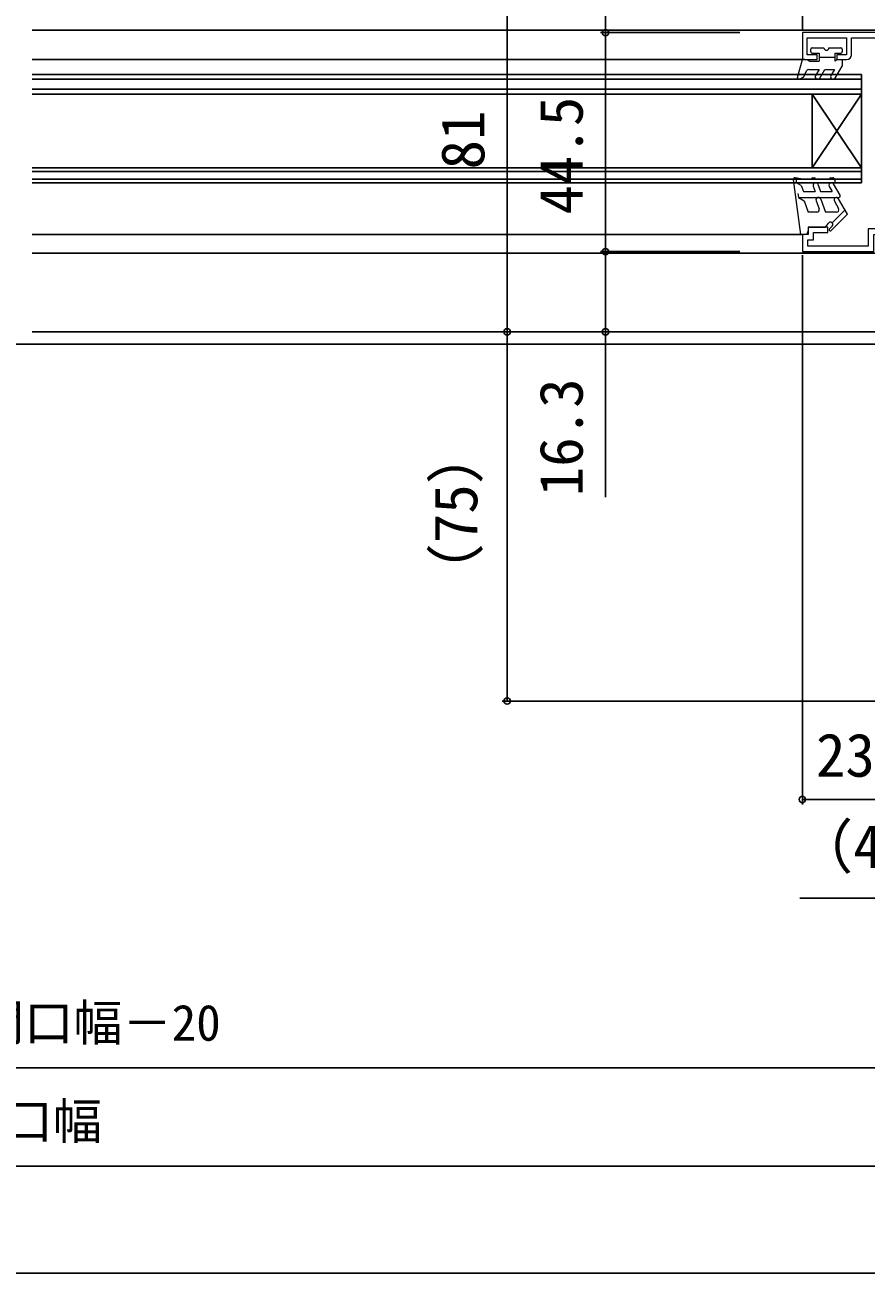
# Model space of a CAD drawing. Units: millimetres, scale not verified. Extents: x -525 to 525, y -783 to 779.
# Drawn here: x 21.5 to 192.5, y -782.7 to -529.2 of the extents above; entities that cross this region are included whole.
import ezdxf
from ezdxf.enums import TextEntityAlignment as Align

# ---------------------------------------------------------------- set-up
doc = ezdxf.new("R2010")
doc.units = ezdxf.units.MM
doc.header["$LTSCALE"] = 4
doc.layers.add('0-2_YKK_11', color=211, linetype='Continuous', lineweight=18)
doc.layers.add('0-5_YKK_13', color=4, linetype='Continuous', lineweight=18)
for name, color, linetype in [('0-4_YKK_12', 2, 'Continuous'), ('0-6_YKK_D', 6, 'Continuous'), ('0-7_YKK_ZWAK', 7, 'Continuous')]:
    doc.layers.add(name, color=color, linetype=linetype)
doc.styles.add('ＭＳ ゴシック', font='')
doc.styles.get('ＭＳ ゴシック').set_extended_font_data('MS Gothic')

msp = doc.modelspace()

# ---------------------------------------------------------------- linework, layer by layer
at = {"layer": '0-2_YKK_11'}
for points in [[(202.353, -530.717), (179.553, -530.717), (179.553, -536.217), (182.553, -536.217), (182.553, -535.217), (180.553, -535.217), (180.553, -531.817), (188.553, -531.817), (188.553, -535.217), (186.553, -535.217), (186.553, -536.217), (188.553, -536.217)], [(189.553, -535.217), (189.553, -531.817), (201.253, -531.817), (201.253, -535.092), (201.453, -535.438), (201.453, -552.917), (195.153, -552.917)], [(200.353, -569.017), (200.053, -569.017), (200.053, -569.717), (198.452, -569.717), (195.094, -570.617), (192.953, -570.617), (192.953, -574.117), (180.653, -574.118), (180.653, -572.816), (181.853, -572.816), (181.853, -571.316), (184.753, -571.316), (184.753, -570.216), (180.753, -570.217), (180.753, -571.716), (179.553, -571.716), (179.553, -575.216)], [(179.553, -575.216), (194.053, -575.215), (194.053, -571.717), (195.239, -571.717), (198.597, -570.817), (200.353, -570.817)]]:
    msp.add_lwpolyline(points, dxfattribs=at)
msp.add_arc((188.553, -535.217), 1, 270.00001, 359.99999, dxfattribs=at)
at = {"layer": '0-4_YKK_12'}
for p, q in [((23.043, -530.217), (202.053, -530.217)), ((23.043, -536.217), (180.053, -536.217)), ((191.552, -539.217), (23.043, -539.217)), ((191.552, -539.217), (191.553, -543.215)), ((191.552, -540.217), (23.043, -540.217)), ((191.552, -542.217), (23.043, -542.217)), ((191.552, -543.217), (23.043, -543.217)), ((181.553, -543.215), (181.552, -558.215)), ((191.553, -543.215), (181.552, -558.215)), ((191.552, -558.215), (181.553, -543.215)), ((191.553, -543.215), (191.552, -558.215)), ((191.552, -558.215), (23.043, -558.215)), ((191.552, -558.915), (23.043, -558.915)), ((191.552, -561.215), (191.552, -558.215)), ((191.552, -560.515), (23.043, -560.515)), ((191.552, -561.215), (23.043, -561.215)), ((23.043, -571.716), (179.753, -571.716)), ((23.043, -575.517), (202.053, -575.517)), ((23.043, -591.517), (202.053, -591.517)), ((405.259, -594.016), (-392.72, -594.016))]:
    msp.add_line(p, q, dxfattribs=at)
at = {"layer": '0-5_YKK_13'}
for p, q in [((181.252, -534.617), (181.252, -534.117)), ((181.552, -533.817), (183.952, -533.817)), ((181.552, -534.917), (182.952, -534.917)), ((182.952, -534.917), (182.952, -536.517)), ((184.952, -533.817), (187.352, -533.817)), ((186.152, -534.917), (186.152, -536.517)), ((186.152, -534.917), (187.352, -534.917)), ((187.652, -534.117), (187.652, -534.617)), ((178.563, -539.838), (179.552, -536.217)), ((179.552, -536.217), (180.552, -536.217)), ((180.552, -536.217), (181.072, -536.517)), ((181.072, -536.517), (182.952, -536.517)), ((182.952, -535.717), (186.152, -535.717)), ((186.672, -536.217), (186.152, -536.517)), ((186.672, -536.217), (187.652, -536.217)), ((187.652, -536.217), (187.652, -537.517)), ((179.003, -540.176), (179.853, -539.686)), ((179.853, -539.686), (180.417, -538.502)), ((180.868, -538.217), (182.952, -538.217)), ((182.952, -538.217), (182.231, -539.467)), ((183.097, -539.967), (184.107, -538.217)), ((184.107, -538.217), (186.094, -538.217)), ((186.094, -538.217), (185.372, -539.467)), ((186.238, -539.967), (187.652, -537.517)), ((179.252, -560.416), (178.098, -560.22)), ((181.648, -560.216), (182.048, -560.216)), ((185.252, -560.216), (185.779, -560.216)), ((179.252, -571.716), (177.751, -560.556)), ((178.246, -560.489), (178.344, -561.216)), ((179.3, -561.768), (178.344, -561.216)), ((178.344, -561.216), (185.952, -561.216)), ((179.252, -560.416), (181.448, -560.416)), ((179.3, -561.768), (179.755, -563.016)), ((181.778, -561.887), (182.189, -563.016)), ((182.248, -560.416), (185.052, -560.416)), ((182.718, -561.545), (183.253, -563.016)), ((185.018, -561.966), (185.625, -563.016)), ((187.212, -563.766), (185.884, -561.466)), ((186.212, -560.766), (185.952, -560.316)), ((178.64, -563.416), (178.746, -564.2)), ((178.748, -564.216), (186.952, -564.216)), ((178.748, -564.216), (179.903, -564.883)), ((179.755, -563.016), (182.189, -563.016)), ((179.903, -564.883), (180.752, -567.216)), ((182.341, -564.887), (182.944, -566.545)), ((183.253, -563.016), (185.625, -563.016)), ((183.28, -564.545), (184.252, -567.216)), ((186.06, -564.966), (186.926, -566.466)), ((188.752, -567.63), (186.926, -564.466)), ((182.474, -567.216), (180.752, -567.216)), ((186.493, -567.216), (184.252, -567.216)), ((185.44, -570.943), (188.752, -567.63)), ((188.235, -566.734), (185.606, -569.363)), ((180.752, -570.216), (184.252, -570.216)), ((180.752, -570.216), (180.752, -571.016)), ((184.252, -570.216), (184.852, -569.416)), ((185.087, -570.589), (185.606, -570.07)), ((180.052, -571.716), (179.252, -571.716))]:
    msp.add_line(p, q, dxfattribs=at)
for centre, radius, start, end in [((181.552, -534.117), 0.3, 90, 180), ((181.552, -534.617), 0.3, 180, 270), ((184.452, -533.817), 0.5, 180, 0), ((187.352, -534.117), 0.3, 0, 90), ((187.352, -534.617), 0.3, 270, 0), ((178.853, -539.917), 0.3, 162.41011, 300.00424), ((180.868, -538.717), 0.5, 90, 154.5234), ((182.664, -539.717), 0.5, 150.00001, 330.00001), ((185.805, -539.717), 0.5, 150.00001, 330.00001), ((178.048, -560.516), 0.3, 80.37268, 187.31763), ((181.648, -560.416), 0.2, 90, 180), ((182.048, -560.416), 0.2, 0, 90), ((185.252, -560.416), 0.2, 90, 180), ((185.779, -560.416), 0.2, 30, 90), ((182.248, -561.716), 0.5, 19.99999, 199.99999), ((185.451, -561.716), 0.5, 30, 210), ((185.952, -560.916), 0.3, 270, 30), ((182.81, -564.716), 0.5, 20.00003, 200.00003), ((186.493, -564.716), 0.5, 30.00004, 209.99995), ((186.952, -563.916), 0.3, 270, 30), ((182.474, -566.716), 0.5, 270, 20.00003), ((186.493, -566.716), 0.5, 270, 29.99999), ((185.252, -569.716), 0.5, 314.99869, 143.1273), ((180.052, -571.016), 0.7, 270, 0), ((185.263, -570.766), 0.25, 134.98024, 315.00232)]:
    msp.add_arc(centre, radius, start, end, dxfattribs=at)
at = {"layer": '0-6_YKK_D'}
for p, q in [((179.553, -530.217), (179.553, -457.717)), ((119.553, -510.517), (119.553, -591.517)), ((166.852, -530.717), (138.553, -530.717)), ((166.852, -530.717), (138.553, -530.717)), ((139.553, -530.717), (139.553, -575.216)), ((166.852, -575.216), (138.553, -575.216)), ((166.852, -575.216), (138.553, -575.216)), ((179.553, -575.916), (179.553, -687.517)), ((119.553, -591.517), (119.553, -666.517)), ((202.053, -666.517), (118.553, -666.517)), ((179.553, -686.517), (202.552, -686.517)), ((-191.948, -741.017), (217.052, -741.017)), ((-201.948, -761.017), (227.051, -761.017))]:
    msp.add_line(p, q, dxfattribs=at)
for points in [[(139.553, -530.717), (139.553, -510.517), (139.553, -476.012)], [(139.553, -575.216), (139.553, -591.517), (139.553, -625.067)], [(222.552, -686.517), (211.597, -706.517), (179.029, -706.517)]]:
    msp.add_lwpolyline(points, dxfattribs=at)
for centre in [(139.553, -530.717), (139.553, -530.717), (139.553, -575.216), (139.553, -575.216), (119.553, -591.517), (119.553, -591.517), (139.553, -591.517), (119.553, -666.517), (179.553, -686.517)]:
    msp.add_circle(centre, 0.637, dxfattribs=at)
at = {"layer": '0-7_YKK_ZWAK'}
msp.add_lwpolyline([(-525, -782.7), (525, -782.7), (525, 747.3)], dxfattribs=at)

# ---------------------------------------------------------------- texts
at = {"layer": '0-6_YKK_D', "style": 'ＭＳ ゴシック'}
for s, p in [('44.5', (137.553, -567.693)), ('81', (117.553, -558.517)), ('16.3', (137.553, -624.908)), ('（75）', (116.121, -646.437))]:
    msp.add_text(s, height=8.798, rotation=90, dxfattribs=at).set_placement(p, align=Align.BOTTOM_LEFT)
for s, height, p in [('23', 8.798, (182.325, -684.517)), ('（40）', 8.798, (177.893, -703.085)), ('新設ドア枠W＝既設ドア枠開口幅－20', 7.331, (-103.613, -737.71)), ('既設ドア枠開口幅', 7.331, (-42.789, -757.71))]:
    msp.add_text(s, height=height, dxfattribs=at).set_placement(p, align=Align.BOTTOM_LEFT)

doc.saveas('drawing.dxf')
